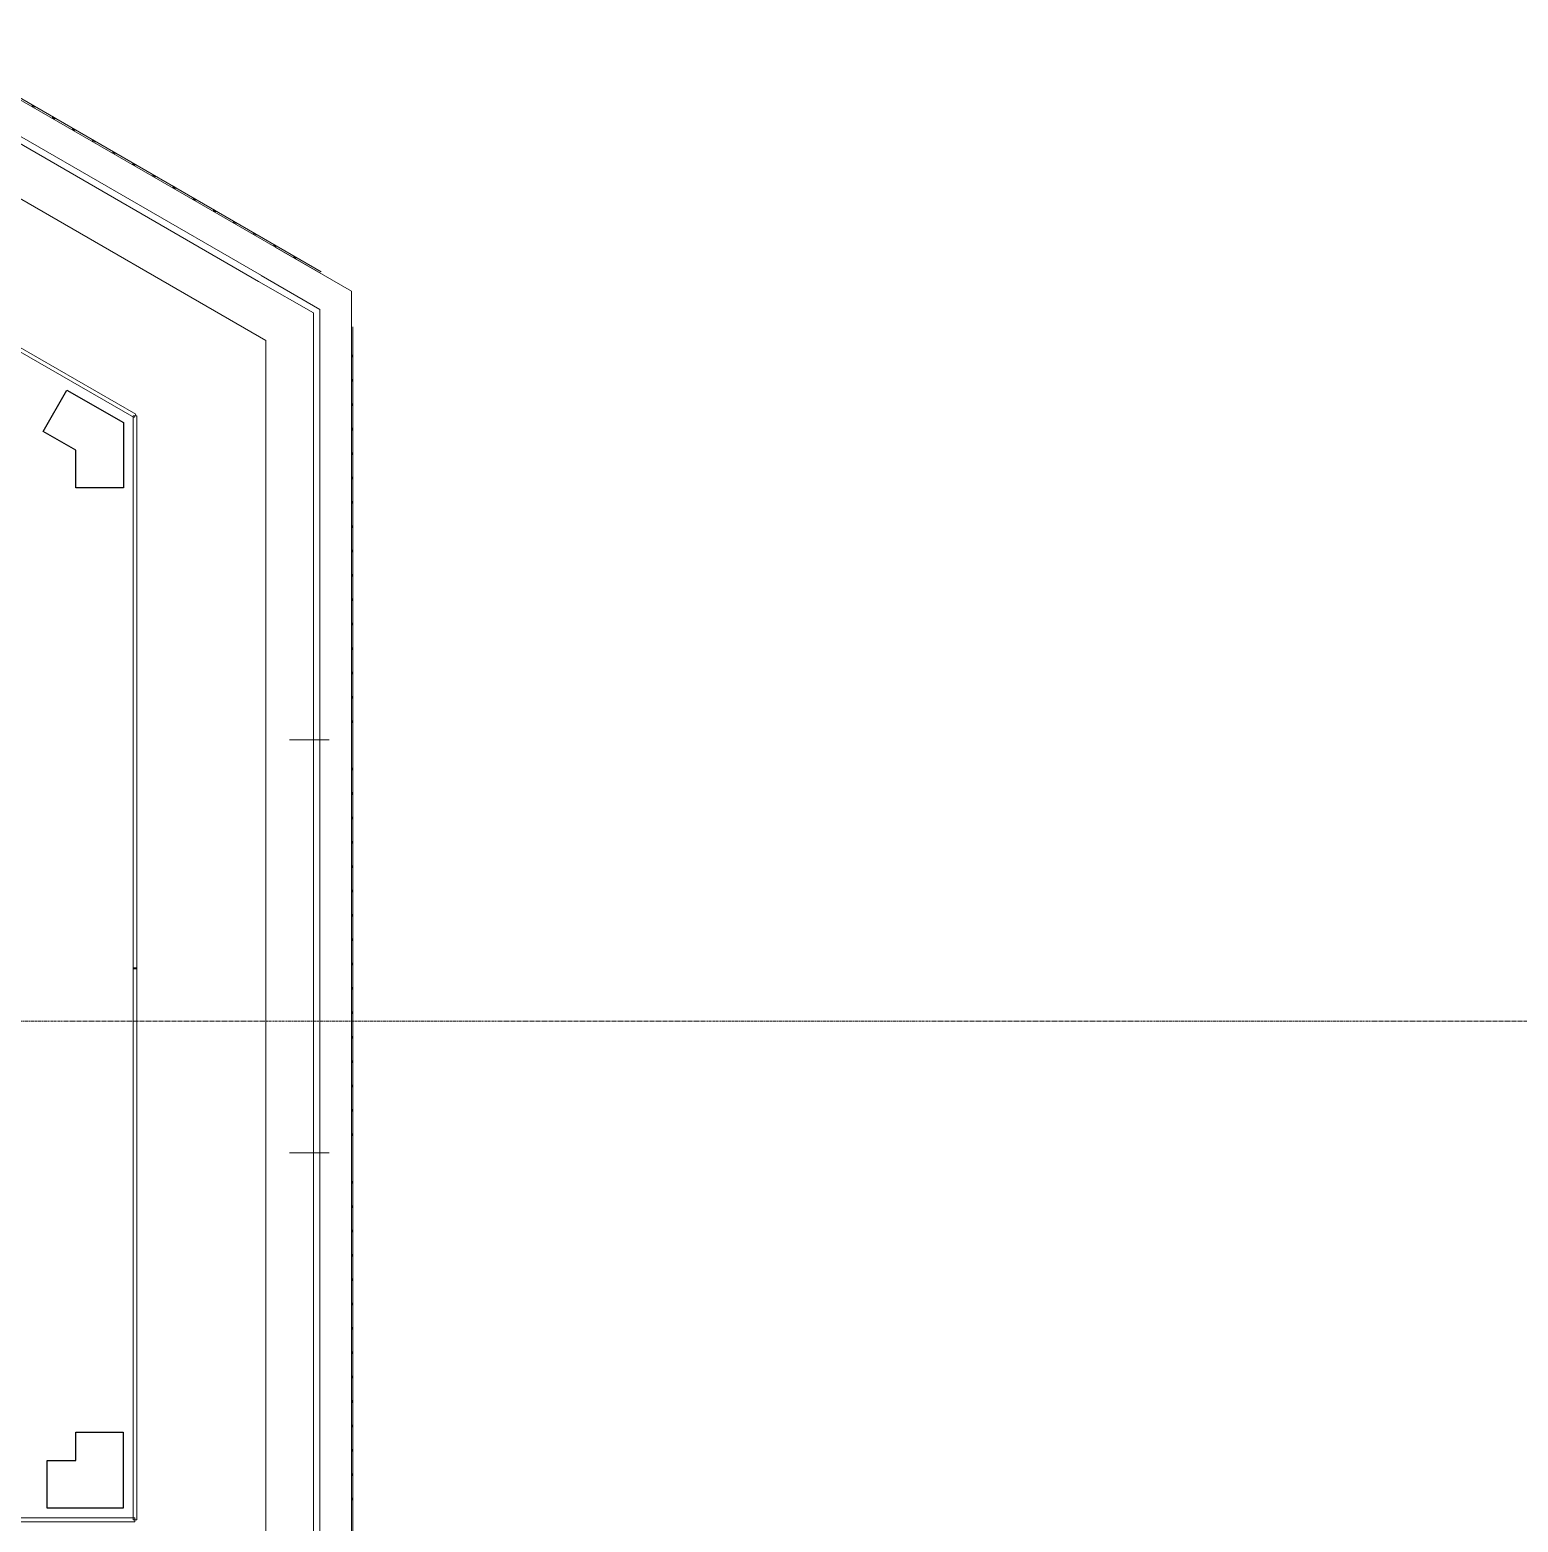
# Model space of a CAD drawing. Header units: millimetres. Extents: x 984 to 425800, y -34355 to 59419.
# Drawn here: x 356217 to 360915, y -17377 to -12666 of the extents above; entities that cross this region are included whole.
import ezdxf

# ---------------------------------------------------------------- set-up
doc = ezdxf.new("R2010")
doc.units = ezdxf.units.MM
doc.linetypes.add('DPA_Grid _ Level 100', pattern=[10, 5.5, -1.6, 1.3, -1.6])
for name, color, linetype, lineweight in [('A-COLS', 5, 'Continuous', 25), ('A-COLS-E', 1, 'Continuous', 9), ('A-DETL', 1, 'Continuous', 70), ('A-GENM', 1, 'Continuous', 9), ('A-GLAZ-CURT', 2, 'Continuous', 9), ('A-GLAZ-CWMG', 2, 'Continuous', 9), ('S-GRID', 251, 'Continuous', 9)]:
    doc.layers.add(name, color=color, linetype=linetype, lineweight=lineweight)

# ---------------------------------------------------------------- blocks, each defined once
blk = doc.blocks.new('System Panel - Entrance Glazed 12mm-11964370-4110-01 GROUND LEVEL - REFLECTED CEILING PLAN')
at = {"layer": 'A-GLAZ-CURT'}
for p, q in [((-870, -6), (-870, 6)), ((-870, 6), (870, 6)), ((870, 6), (870, -6)), ((870, -6), (-870, -6))]:
    blk.add_line(p, q, dxfattribs=at)
blk = doc.blocks.new('System Panel - Entrance Glazed 12mm-11964374-4110-01 GROUND LEVEL - REFLECTED CEILING PLAN')
at = {"layer": 'A-GLAZ-CURT'}
for p, q in [((-1.2, -6), (-1.2, 6)), ((-1.2, 6), (1.2, 6)), ((1.2, 6), (1.2, -6)), ((1.2, -6), (-1.2, -6))]:
    blk.add_line(p, q, dxfattribs=at)
blk = doc.blocks.new('DPA_CP_Entrance Louver Grill Vertical Z - Louver Grill Vertical Z-18398116-4110-01 GROUND LEVEL - REFLECTED CEILING PLAN')
at = {"layer": 'A-GLAZ-CURT'}
for p, q in [((-604, 200), (-602, 200)), ((602, 200), (604, 200)), ((652, 50), (652, 125)), ((652, 125), (652, 50)), ((652, 50), (652, 125)), ((652, 125), (652, 50)), ((652, 32.8), (652, 50)), ((652, 50), (652, 0))]:
    blk.add_line(p, q, dxfattribs=at)
blk = doc.blocks.new('DPA_CP_Entrance Louver Grill Vertical Z - Louver Grill Vertical Z-18398181-4110-01 GROUND LEVEL - REFLECTED CEILING PLAN')
at = {"layer": 'A-GLAZ-CURT'}
for p, q in [((698.5, -50), (698.5, 0)), ((698.5, 0), (698.5, -50)), ((698.5, -50), (698.5, -125)), ((698.5, -125), (698.5, -50)), ((698.5, -50), (698.5, -125)), ((698.5, -125), (698.5, -50)), ((-648.5, -200), (-650.5, -200)), ((650.5, -200), (648.5, -200))]:
    blk.add_line(p, q, dxfattribs=at)
blk = doc.blocks.new('System Panel - Entrance Glazed 12mm-11964371-4110-01 GROUND LEVEL - REFLECTED CEILING PLAN')
at = {"layer": 'A-GLAZ-CURT'}
for p, q in [((-944.6, -6), (-944.6, 6)), ((-944.6, 6), (662.5, 6)), ((662.5, -6), (-944.6, -6))]:
    blk.add_line(p, q, dxfattribs=at)
blk = doc.blocks.new('DPA_CP_Entrance Louver Grill Vertical Z - Louver Grill Vertical Z-V14-4110-01 GROUND LEVEL - REFLECTED CEILING PLAN')
at = {"layer": 'A-GLAZ-CURT'}
for p, q in [((-604, 200), (-602, 200)), ((602, 200), (604, 200)), ((-652, 50), (-652, 125)), ((-652, 125), (-652, 50)), ((-652, 50), (-652, 125)), ((-652, 125), (-652, 50)), ((652, 50), (652, 125)), ((652, 125), (652, 50)), ((652, 50), (652, 125)), ((652, 125), (652, 50)), ((-652, 50), (-652, 32.8)), ((-652, 0), (-652, 50)), ((652, 32.8), (652, 50)), ((652, 50), (652, 0))]:
    blk.add_line(p, q, dxfattribs=at)
blk = doc.blocks.new('GM_Louver Grill Vertical Z - Z Profile-12308811-4110-01 GROUND LEVEL - REFLECTED CEILING PLAN')
at = {"layer": 'A-GENM'}
for p, q in [((50, 75), (40, 75)), ((40, 75), (40, 73)), ((40, 73), (40, 75)), ((40, 75), (50, 75)), ((40, 73), (46.4, 73)), ((46.4, 73), (40, 73))]:
    blk.add_line(p, q, dxfattribs=at)
blk = doc.blocks.new('GM_Louver Grill Vertical Z - Z Profile-12047552-4110-01 GROUND LEVEL - REFLECTED CEILING PLAN')
at = {"layer": 'A-GENM'}
for p, q in [((46.4, -73), (40, -73)), ((40, -73), (40, -75)), ((40, -75), (40, -73)), ((40, -73), (46.4, -73)), ((40, -75), (50, -75)), ((50, -75), (40, -75)), ((50, -75), (46.8, -70)), ((46.8, -70), (50, -75))]:
    blk.add_line(p, q, dxfattribs=at)
blk = doc.blocks.new('GM_Louver Grill Vertical Z - Z Profile-V49-4110-01 GROUND LEVEL - REFLECTED CEILING PLAN')
at = {"layer": 'A-GENM'}
for p, q in [((46.4, -73), (40, -73)), ((40, -73), (40, -75)), ((40, -75), (40, -73)), ((40, -73), (46.4, -73)), ((40, -75), (49.4, -75)), ((50, -75), (40, -75)), ((50, -75), (46.8, -70)), ((46.8, -70), (50, -75))]:
    blk.add_line(p, q, dxfattribs=at)
blk = doc.blocks.new('System Panel - Entrance Glazed 12mm-11964369-4110-01 GROUND LEVEL - REFLECTED CEILING PLAN')
at = {"layer": 'A-GLAZ-CURT'}
for p, q in [((-816.7, -6), (-816.7, 6)), ((-816.7, 6), (616.7, 6)), ((616.7, -6), (-816.7, -6))]:
    blk.add_line(p, q, dxfattribs=at)
blk = doc.blocks.new('System Panel - Entrance Glazed 12mm-11964375-4110-01 GROUND LEVEL - REFLECTED CEILING PLAN')
at = {"layer": 'A-GLAZ-CURT'}
for p, q in [((-871.2, -6), (-871.2, 6)), ((-871.2, 6), (871.2, 6)), ((871.2, 6), (871.2, -6)), ((871.2, -6), (-871.2, -6))]:
    blk.add_line(p, q, dxfattribs=at)
blk = doc.blocks.new('Columns 1 - Columns 1-11975805-4110-01 GROUND LEVEL - REFLECTED CEILING PLAN')
at = {"layer": 'A-COLS'}
for p, q in [((-663971.6, -12183), (-663971.6, -12032.5)), ((-663971.6, -12032.5), (-663821.6, -12032.5)), ((-663821.6, -12032.5), (-663691.7, -12107.5)), ((-663691.7, -12107.5), (-663769.2, -12241.8)), ((-663871.1, -12183), (-663971.6, -12183)), ((-663769.2, -12241.8), (-663871.1, -12183)), ((-660838.8, -13933.6), (-660763.6, -13803.3)), ((-660763.6, -13803.3), (-660585.4, -13906.2)), ((-660735.9, -13993), (-660838.8, -13933.6)), ((-660585.4, -13906.2), (-660585.4, -14112)), ((-660735.9, -14112), (-660735.9, -13993)), ((-660585.4, -14112), (-660735.9, -14112)), ((-660735.9, -17092.9), (-660586.1, -17092.9)), ((-660735.9, -17182.9), (-660735.9, -17092.9)), ((-660586.1, -17092.9), (-660586.1, -17332.7)), ((-660825.9, -17332.7), (-660825.9, -17182.9)), ((-660825.9, -17182.9), (-660735.9, -17182.9)), ((-660586.1, -17332.7), (-660825.9, -17332.7))]:
    blk.add_line(p, q, dxfattribs=at)
blk = doc.blocks.new('Rectangular Mullion - Entrance Louver Top-17464713-4110-01 GROUND LEVEL - REFLECTED CEILING PLAN')
at = {"layer": 'A-GLAZ-CWMG'}
for p, q in [((-659963.4, -13434.4), (-661173.2, -12736)), ((-661173.2, -12736), (-659963.4, -13434.4)), ((-661233.2, -12839.9), (-660158.9, -13460.1)), ((-661233.2, -12839.9), (-660158.9, -13460.1)), ((-661223.2, -12822.6), (-660150.1, -13442.1)), ((-661223.2, -12822.6), (-660150.1, -13442.1)), ((-661308.2, -12969.8), (-660135.9, -13646.6)), ((-661308.2, -12969.8), (-660135.9, -13646.6))]:
    blk.add_line(p, q, dxfattribs=at)
blk = doc.blocks.new('Rectangular Mullion - Entrance Louver Top-15584284-4110-01 GROUND LEVEL - REFLECTED CEILING PLAN')
at = {"layer": 'A-GLAZ-CWMG'}
for p, q in [((-660135.9, -16211.2), (-660135.9, -14907.2)), ((-660135.9, -16211.2), (-660135.9, -14907.2)), ((-659985.9, -16211.2), (-659985.9, -14907.2)), ((-659985.9, -16211.2), (-659985.9, -14907.2)), ((-659965.9, -16211.2), (-659965.9, -14907.2)), ((-659965.9, -16211.2), (-659965.9, -14907.2)), ((-659865.9, -14907.2), (-659865.9, -16211.2)), ((-659865.9, -16211.2), (-659865.9, -14907.2))]:
    blk.add_line(p, q, dxfattribs=at)
blk = doc.blocks.new('Rectangular Mullion - Entrance Louver Top-15584286-4110-01 GROUND LEVEL - REFLECTED CEILING PLAN')
at = {"layer": 'A-GLAZ-CWMG'}
for p, q in [((-659865.9, -13603.3), (-659865.9, -14907.2)), ((-659865.9, -14907.2), (-659865.9, -13603.3)), ((-660135.9, -14907.2), (-660135.9, -13646.6)), ((-660135.9, -14907.2), (-660135.9, -13646.6)), ((-659985.9, -14907.2), (-659985.9, -13722.9)), ((-659985.9, -14907.2), (-659985.9, -13722.9)), ((-659965.9, -14907.2), (-659965.9, -13722.9)), ((-659965.9, -14907.2), (-659965.9, -13722.9))]:
    blk.add_line(p, q, dxfattribs=at)
blk = doc.blocks.new('DPA_CP_Entrance Louver Grill Vertical Z - Louver Grill Vertical Z-18399091-4110-01 GROUND LEVEL - REFLECTED CEILING PLAN')
at = {"layer": 'A-GLAZ-CURT'}
for p, q in [((652, 50), (652, 125)), ((652, 125), (652, 50)), ((652, 50), (652, 125)), ((652, 125), (652, 50)), ((652, 32.8), (652, 50)), ((652, 50), (652, 32.8))]:
    blk.add_line(p, q, dxfattribs=at)
blk = doc.blocks.new('DPA_CP_Entrance Louver Grill Vertical Z - Louver Grill Vertical Z-V114-4110-01 GROUND LEVEL - REFLECTED CEILING PLAN')
at = {"layer": 'A-GLAZ-CURT'}
for p, q in [((-652, 50), (-652, 125)), ((-652, 125), (-652, 50)), ((-652, 50), (-652, 125)), ((-652, 125), (-652, 50)), ((652, 50), (652, 125)), ((652, 125), (652, 50)), ((652, 50), (652, 125)), ((652, 125), (652, 50)), ((-652, 50), (-652, 32.8)), ((-652, 32.8), (-652, 50)), ((652, 32.8), (652, 50)), ((652, 50), (652, 32.8))]:
    blk.add_line(p, q, dxfattribs=at)
blk = doc.blocks.new('GM_Louver Grill Vertical Z - Z Profile-18333892-4110-01 GROUND LEVEL - REFLECTED CEILING PLAN')
at = {"layer": 'A-GENM'}
for p, q in [((50, 75), (40, 75)), ((40, 75), (50, 75))]:
    blk.add_line(p, q, dxfattribs=at)
blk = doc.blocks.new('Rectangular Mullion - 50x200-15584287-4110-01 GROUND LEVEL - REFLECTED CEILING PLAN')
at = {"layer": 'A-GLAZ-CWMG'}
blk.add_line((-659860.9, -14907.2), (-659860.9, -16211.2), dxfattribs=at)
blk.add_line((-659860.9, -14907.2), (-659860.9, -16211.2), dxfattribs=at)
blk = doc.blocks.new('Rectangular Mullion - 50x200-15584289-4110-01 GROUND LEVEL - REFLECTED CEILING PLAN')
at = {"layer": 'A-GLAZ-CWMG'}
blk.add_line((-659860.9, -13603.3), (-659860.9, -14907.2), dxfattribs=at)
blk.add_line((-659860.9, -13603.3), (-659860.9, -14907.2), dxfattribs=at)
blk = doc.blocks.new('GM_Louver Grill Vertical Z - Z Profile-18333959-4110-01 GROUND LEVEL - REFLECTED CEILING PLAN')
at = {"layer": 'A-GENM'}
for p, q in [((40, -75), (50, -75)), ((50, -75), (40, -75))]:
    blk.add_line(p, q, dxfattribs=at)
blk = doc.blocks.new('GM_Louver Grill Vertical Z - Z Profile-V118-4110-01 GROUND LEVEL - REFLECTED CEILING PLAN')
at = {"layer": 'A-GENM'}
for p, q in [((40, -75), (49.4, -75)), ((49.4, -75), (40, -75))]:
    blk.add_line(p, q, dxfattribs=at)
blk = doc.blocks.new('Rectangular Mullion - 50x200-17464716-4110-01 GROUND LEVEL - REFLECTED CEILING PLAN')
at = {"layer": 'A-GLAZ-CWMG'}
for p, q in [((-661170.7, -12731.7), (-659960.9, -13430.1)), ((-659960.9, -13430.1), (-661170.7, -12731.7))]:
    blk.add_line(p, q, dxfattribs=at)

msp = doc.modelspace()

# ---------------------------------------------------------------- linework, layer by layer
at = {"layer": 'A-DETL', "lineweight": 9}
for p, q in [((357232.3, -13490.7), (356992, -13352)), ((357112.3, -13560), (356939.2, -13460.1)), ((357132.3, -13548.5), (356948, -13442.1)), ((357232.3, -13722.9), (357232.3, -13490.7)), ((357112.3, -13722.9), (357112.3, -13560)), ((357132.3, -13722.9), (357132.3, -13548.5)), ((356873.3, -13595.3), (356962.3, -13646.6)), ((356962.3, -13646.6), (356962.3, -13722.9))]:
    msp.add_line(p, q, dxfattribs=at)
at = {"layer": 'S-GRID', "linetype": 'DPA_Grid _ Level 100'}
msp.add_line((413949.6, -15796), (59238.8, -15796), dxfattribs=at)

# ---------------------------------------------------------------- block references
at = {"layer": 'A-COLS-E'}
msp.add_blockref('Columns 1 - Columns 1-11975805-4110-01 GROUND LEVEL - REFLECTED CEILING PLAN', (1017098.2, 0), dxfattribs=at)
at = {"layer": 'A-GENM'}
for name, p, rotation in [('GM_Louver Grill Vertical Z - Z Profile-12047552-4110-01 GROUND LEVEL - REFLECTED CEILING PLAN', (356230.7, -12993.3), 149.9999999999995), ('GM_Louver Grill Vertical Z - Z Profile-18333959-4110-01 GROUND LEVEL - REFLECTED CEILING PLAN', (356230.7, -12993.3), 149.9999999999995), ('GM_Louver Grill Vertical Z - Z Profile-12047552-4110-01 GROUND LEVEL - REFLECTED CEILING PLAN', (356294.2, -13030), 149.9999999999995), ('GM_Louver Grill Vertical Z - Z Profile-18333959-4110-01 GROUND LEVEL - REFLECTED CEILING PLAN', (356294.2, -13030), 149.9999999999995), ('GM_Louver Grill Vertical Z - Z Profile-12047552-4110-01 GROUND LEVEL - REFLECTED CEILING PLAN', (356357.7, -13066.7), 149.9999999999995), ('GM_Louver Grill Vertical Z - Z Profile-18333959-4110-01 GROUND LEVEL - REFLECTED CEILING PLAN', (356357.7, -13066.7), 149.9999999999995), ('GM_Louver Grill Vertical Z - Z Profile-12047552-4110-01 GROUND LEVEL - REFLECTED CEILING PLAN', (356421.2, -13103.3), 149.9999999999995), ('GM_Louver Grill Vertical Z - Z Profile-18333959-4110-01 GROUND LEVEL - REFLECTED CEILING PLAN', (356421.2, -13103.3), 149.9999999999995), ('GM_Louver Grill Vertical Z - Z Profile-12047552-4110-01 GROUND LEVEL - REFLECTED CEILING PLAN', (356484.8, -13140), 149.9999999999995), ('GM_Louver Grill Vertical Z - Z Profile-18333959-4110-01 GROUND LEVEL - REFLECTED CEILING PLAN', (356484.8, -13140), 149.9999999999995), ('GM_Louver Grill Vertical Z - Z Profile-12047552-4110-01 GROUND LEVEL - REFLECTED CEILING PLAN', (356548.3, -13176.7), 149.9999999999995), ('GM_Louver Grill Vertical Z - Z Profile-18333959-4110-01 GROUND LEVEL - REFLECTED CEILING PLAN', (356548.3, -13176.7), 149.9999999999995), ('GM_Louver Grill Vertical Z - Z Profile-12047552-4110-01 GROUND LEVEL - REFLECTED CEILING PLAN', (356611.8, -13213.3), 149.9999999999995), ('GM_Louver Grill Vertical Z - Z Profile-18333959-4110-01 GROUND LEVEL - REFLECTED CEILING PLAN', (356611.8, -13213.3), 149.9999999999995), ('GM_Louver Grill Vertical Z - Z Profile-12047552-4110-01 GROUND LEVEL - REFLECTED CEILING PLAN', (356675.3, -13250), 149.9999999999995), ('GM_Louver Grill Vertical Z - Z Profile-18333959-4110-01 GROUND LEVEL - REFLECTED CEILING PLAN', (356675.3, -13250), 149.9999999999995), ('GM_Louver Grill Vertical Z - Z Profile-12047552-4110-01 GROUND LEVEL - REFLECTED CEILING PLAN', (356738.9, -13286.7), 149.9999999999995), ('GM_Louver Grill Vertical Z - Z Profile-18333959-4110-01 GROUND LEVEL - REFLECTED CEILING PLAN', (356738.9, -13286.7), 149.9999999999995), ('GM_Louver Grill Vertical Z - Z Profile-V49-4110-01 GROUND LEVEL - REFLECTED CEILING PLAN', (356802.4, -13323.4), 149.9999999999995), ('GM_Louver Grill Vertical Z - Z Profile-V118-4110-01 GROUND LEVEL - REFLECTED CEILING PLAN', (356802.4, -13323.4), 149.9999999999995), ('GM_Louver Grill Vertical Z - Z Profile-12047552-4110-01 GROUND LEVEL - REFLECTED CEILING PLAN', (356865.9, -13360), 149.9999999999995), ('GM_Louver Grill Vertical Z - Z Profile-18333959-4110-01 GROUND LEVEL - REFLECTED CEILING PLAN', (356865.9, -13360), 149.9999999999995), ('GM_Louver Grill Vertical Z - Z Profile-12047552-4110-01 GROUND LEVEL - REFLECTED CEILING PLAN', (356929.4, -13396.7), 149.9999999999995), ('GM_Louver Grill Vertical Z - Z Profile-18333959-4110-01 GROUND LEVEL - REFLECTED CEILING PLAN', (356929.4, -13396.7), 149.9999999999995), ('GM_Louver Grill Vertical Z - Z Profile-12047552-4110-01 GROUND LEVEL - REFLECTED CEILING PLAN', (356992.9, -13433.4), 149.9999999999995), ('GM_Louver Grill Vertical Z - Z Profile-18333959-4110-01 GROUND LEVEL - REFLECTED CEILING PLAN', (356992.9, -13433.4), 149.9999999999995), ('GM_Louver Grill Vertical Z - Z Profile-12047552-4110-01 GROUND LEVEL - REFLECTED CEILING PLAN', (357056.5, -13470.1), 149.9999999999995), ('GM_Louver Grill Vertical Z - Z Profile-18333959-4110-01 GROUND LEVEL - REFLECTED CEILING PLAN', (357056.5, -13470.1), 149.9999999999995), ('GM_Louver Grill Vertical Z - Z Profile-12308811-4110-01 GROUND LEVEL - REFLECTED CEILING PLAN', (357162.3, -13653.3), 269.9999999999996), ('GM_Louver Grill Vertical Z - Z Profile-18333892-4110-01 GROUND LEVEL - REFLECTED CEILING PLAN', (357162.3, -13653.3), 269.9999999999996), ('GM_Louver Grill Vertical Z - Z Profile-12308811-4110-01 GROUND LEVEL - REFLECTED CEILING PLAN', (357162.3, -13730.2), 269.9999999999996), ('GM_Louver Grill Vertical Z - Z Profile-18333892-4110-01 GROUND LEVEL - REFLECTED CEILING PLAN', (357162.3, -13730.2), 269.9999999999996), ('GM_Louver Grill Vertical Z - Z Profile-12308811-4110-01 GROUND LEVEL - REFLECTED CEILING PLAN', (357162.3, -13807.2), 269.9999999999996), ('GM_Louver Grill Vertical Z - Z Profile-18333892-4110-01 GROUND LEVEL - REFLECTED CEILING PLAN', (357162.3, -13807.2), 269.9999999999996), ('GM_Louver Grill Vertical Z - Z Profile-12308811-4110-01 GROUND LEVEL - REFLECTED CEILING PLAN', (357162.3, -13884.1), 269.9999999999996), ('GM_Louver Grill Vertical Z - Z Profile-18333892-4110-01 GROUND LEVEL - REFLECTED CEILING PLAN', (357162.3, -13884.1), 269.9999999999996), ('GM_Louver Grill Vertical Z - Z Profile-12308811-4110-01 GROUND LEVEL - REFLECTED CEILING PLAN', (357162.3, -13961), 269.9999999999996), ('GM_Louver Grill Vertical Z - Z Profile-18333892-4110-01 GROUND LEVEL - REFLECTED CEILING PLAN', (357162.3, -13961), 269.9999999999996), ('GM_Louver Grill Vertical Z - Z Profile-12308811-4110-01 GROUND LEVEL - REFLECTED CEILING PLAN', (357162.3, -14038), 269.9999999999996), ('GM_Louver Grill Vertical Z - Z Profile-18333892-4110-01 GROUND LEVEL - REFLECTED CEILING PLAN', (357162.3, -14038), 269.9999999999996), ('GM_Louver Grill Vertical Z - Z Profile-12308811-4110-01 GROUND LEVEL - REFLECTED CEILING PLAN', (357162.3, -14114.9), 269.9999999999996), ('GM_Louver Grill Vertical Z - Z Profile-18333892-4110-01 GROUND LEVEL - REFLECTED CEILING PLAN', (357162.3, -14114.9), 269.9999999999996), ('GM_Louver Grill Vertical Z - Z Profile-12308811-4110-01 GROUND LEVEL - REFLECTED CEILING PLAN', (357162.3, -14191.8), 269.9999999999996), ('GM_Louver Grill Vertical Z - Z Profile-18333892-4110-01 GROUND LEVEL - REFLECTED CEILING PLAN', (357162.3, -14191.8), 269.9999999999996), ('GM_Louver Grill Vertical Z - Z Profile-12308811-4110-01 GROUND LEVEL - REFLECTED CEILING PLAN', (357162.3, -14268.7), 269.9999999999996), ('GM_Louver Grill Vertical Z - Z Profile-18333892-4110-01 GROUND LEVEL - REFLECTED CEILING PLAN', (357162.3, -14268.7), 269.9999999999996), ('GM_Louver Grill Vertical Z - Z Profile-12308811-4110-01 GROUND LEVEL - REFLECTED CEILING PLAN', (357162.3, -14345.7), 269.9999999999996), ('GM_Louver Grill Vertical Z - Z Profile-18333892-4110-01 GROUND LEVEL - REFLECTED CEILING PLAN', (357162.3, -14345.7), 269.9999999999996), ('GM_Louver Grill Vertical Z - Z Profile-12308811-4110-01 GROUND LEVEL - REFLECTED CEILING PLAN', (357162.3, -14422.6), 269.9999999999996), ('GM_Louver Grill Vertical Z - Z Profile-18333892-4110-01 GROUND LEVEL - REFLECTED CEILING PLAN', (357162.3, -14422.6), 269.9999999999996), ('GM_Louver Grill Vertical Z - Z Profile-12308811-4110-01 GROUND LEVEL - REFLECTED CEILING PLAN', (357162.3, -14499.5), 269.9999999999996), ('GM_Louver Grill Vertical Z - Z Profile-18333892-4110-01 GROUND LEVEL - REFLECTED CEILING PLAN', (357162.3, -14499.5), 269.9999999999996), ('GM_Louver Grill Vertical Z - Z Profile-12308811-4110-01 GROUND LEVEL - REFLECTED CEILING PLAN', (357162.3, -14576.5), 269.9999999999996), ('GM_Louver Grill Vertical Z - Z Profile-18333892-4110-01 GROUND LEVEL - REFLECTED CEILING PLAN', (357162.3, -14576.5), 269.9999999999996), ('GM_Louver Grill Vertical Z - Z Profile-12308811-4110-01 GROUND LEVEL - REFLECTED CEILING PLAN', (357162.3, -14653.4), 269.9999999999996), ('GM_Louver Grill Vertical Z - Z Profile-18333892-4110-01 GROUND LEVEL - REFLECTED CEILING PLAN', (357162.3, -14653.4), 269.9999999999996), ('GM_Louver Grill Vertical Z - Z Profile-12308811-4110-01 GROUND LEVEL - REFLECTED CEILING PLAN', (357162.3, -14730.3), 269.9999999999996), ('GM_Louver Grill Vertical Z - Z Profile-18333892-4110-01 GROUND LEVEL - REFLECTED CEILING PLAN', (357162.3, -14730.3), 269.9999999999996), ('GM_Louver Grill Vertical Z - Z Profile-12308811-4110-01 GROUND LEVEL - REFLECTED CEILING PLAN', (357162.3, -14807.2), 269.9999999999996), ('GM_Louver Grill Vertical Z - Z Profile-18333892-4110-01 GROUND LEVEL - REFLECTED CEILING PLAN', (357162.3, -14807.2), 269.9999999999996), ('GM_Louver Grill Vertical Z - Z Profile-12308811-4110-01 GROUND LEVEL - REFLECTED CEILING PLAN', (357162.3, -14957.2), 269.9999999999996), ('GM_Louver Grill Vertical Z - Z Profile-18333892-4110-01 GROUND LEVEL - REFLECTED CEILING PLAN', (357162.3, -14957.2), 269.9999999999996), ('GM_Louver Grill Vertical Z - Z Profile-12308811-4110-01 GROUND LEVEL - REFLECTED CEILING PLAN', (357162.3, -15034.2), 269.9999999999996), ('GM_Louver Grill Vertical Z - Z Profile-18333892-4110-01 GROUND LEVEL - REFLECTED CEILING PLAN', (357162.3, -15034.2), 269.9999999999996), ('GM_Louver Grill Vertical Z - Z Profile-12308811-4110-01 GROUND LEVEL - REFLECTED CEILING PLAN', (357162.3, -15111.1), 269.9999999999996), ('GM_Louver Grill Vertical Z - Z Profile-18333892-4110-01 GROUND LEVEL - REFLECTED CEILING PLAN', (357162.3, -15111.1), 269.9999999999996), ('GM_Louver Grill Vertical Z - Z Profile-12308811-4110-01 GROUND LEVEL - REFLECTED CEILING PLAN', (357162.3, -15188), 269.9999999999996), ('GM_Louver Grill Vertical Z - Z Profile-18333892-4110-01 GROUND LEVEL - REFLECTED CEILING PLAN', (357162.3, -15188), 269.9999999999996), ('GM_Louver Grill Vertical Z - Z Profile-12308811-4110-01 GROUND LEVEL - REFLECTED CEILING PLAN', (357162.3, -15265), 269.9999999999996), ('GM_Louver Grill Vertical Z - Z Profile-18333892-4110-01 GROUND LEVEL - REFLECTED CEILING PLAN', (357162.3, -15265), 269.9999999999996), ('GM_Louver Grill Vertical Z - Z Profile-12308811-4110-01 GROUND LEVEL - REFLECTED CEILING PLAN', (357162.3, -15341.9), 269.9999999999996), ('GM_Louver Grill Vertical Z - Z Profile-18333892-4110-01 GROUND LEVEL - REFLECTED CEILING PLAN', (357162.3, -15341.9), 269.9999999999996), ('GM_Louver Grill Vertical Z - Z Profile-12308811-4110-01 GROUND LEVEL - REFLECTED CEILING PLAN', (357162.3, -15418.8), 269.9999999999996), ('GM_Louver Grill Vertical Z - Z Profile-18333892-4110-01 GROUND LEVEL - REFLECTED CEILING PLAN', (357162.3, -15418.8), 269.9999999999996), ('GM_Louver Grill Vertical Z - Z Profile-12308811-4110-01 GROUND LEVEL - REFLECTED CEILING PLAN', (357162.3, -15495.7), 269.9999999999996), ('GM_Louver Grill Vertical Z - Z Profile-18333892-4110-01 GROUND LEVEL - REFLECTED CEILING PLAN', (357162.3, -15495.7), 269.9999999999996), ('GM_Louver Grill Vertical Z - Z Profile-12308811-4110-01 GROUND LEVEL - REFLECTED CEILING PLAN', (357162.3, -15572.7), 269.9999999999996), ('GM_Louver Grill Vertical Z - Z Profile-18333892-4110-01 GROUND LEVEL - REFLECTED CEILING PLAN', (357162.3, -15572.7), 269.9999999999996), ('GM_Louver Grill Vertical Z - Z Profile-12308811-4110-01 GROUND LEVEL - REFLECTED CEILING PLAN', (357162.3, -15649.6), 269.9999999999996), ('GM_Louver Grill Vertical Z - Z Profile-18333892-4110-01 GROUND LEVEL - REFLECTED CEILING PLAN', (357162.3, -15649.6), 269.9999999999996), ('GM_Louver Grill Vertical Z - Z Profile-12308811-4110-01 GROUND LEVEL - REFLECTED CEILING PLAN', (357162.3, -15726.5), 269.9999999999996), ('GM_Louver Grill Vertical Z - Z Profile-18333892-4110-01 GROUND LEVEL - REFLECTED CEILING PLAN', (357162.3, -15726.5), 269.9999999999996), ('GM_Louver Grill Vertical Z - Z Profile-12308811-4110-01 GROUND LEVEL - REFLECTED CEILING PLAN', (357162.3, -15803.5), 269.9999999999996), ('GM_Louver Grill Vertical Z - Z Profile-18333892-4110-01 GROUND LEVEL - REFLECTED CEILING PLAN', (357162.3, -15803.5), 269.9999999999996), ('GM_Louver Grill Vertical Z - Z Profile-12308811-4110-01 GROUND LEVEL - REFLECTED CEILING PLAN', (357162.3, -15880.4), 269.9999999999996), ('GM_Louver Grill Vertical Z - Z Profile-18333892-4110-01 GROUND LEVEL - REFLECTED CEILING PLAN', (357162.3, -15880.4), 269.9999999999996), ('GM_Louver Grill Vertical Z - Z Profile-12308811-4110-01 GROUND LEVEL - REFLECTED CEILING PLAN', (357162.3, -15957.3), 269.9999999999996), ('GM_Louver Grill Vertical Z - Z Profile-18333892-4110-01 GROUND LEVEL - REFLECTED CEILING PLAN', (357162.3, -15957.3), 269.9999999999996), ('GM_Louver Grill Vertical Z - Z Profile-12308811-4110-01 GROUND LEVEL - REFLECTED CEILING PLAN', (357162.3, -16034.2), 269.9999999999996), ('GM_Louver Grill Vertical Z - Z Profile-18333892-4110-01 GROUND LEVEL - REFLECTED CEILING PLAN', (357162.3, -16034.2), 269.9999999999996), ('GM_Louver Grill Vertical Z - Z Profile-12308811-4110-01 GROUND LEVEL - REFLECTED CEILING PLAN', (357162.3, -16111.2), 269.9999999999996), ('GM_Louver Grill Vertical Z - Z Profile-18333892-4110-01 GROUND LEVEL - REFLECTED CEILING PLAN', (357162.3, -16111.2), 269.9999999999996), ('GM_Louver Grill Vertical Z - Z Profile-12308811-4110-01 GROUND LEVEL - REFLECTED CEILING PLAN', (357162.3, -16261.2), 269.9999999999996), ('GM_Louver Grill Vertical Z - Z Profile-18333892-4110-01 GROUND LEVEL - REFLECTED CEILING PLAN', (357162.3, -16261.2), 269.9999999999996), ('GM_Louver Grill Vertical Z - Z Profile-12308811-4110-01 GROUND LEVEL - REFLECTED CEILING PLAN', (357162.3, -16338.1), 269.9999999999996), ('GM_Louver Grill Vertical Z - Z Profile-18333892-4110-01 GROUND LEVEL - REFLECTED CEILING PLAN', (357162.3, -16338.1), 269.9999999999996), ('GM_Louver Grill Vertical Z - Z Profile-12308811-4110-01 GROUND LEVEL - REFLECTED CEILING PLAN', (357162.3, -16415), 269.9999999999996), ('GM_Louver Grill Vertical Z - Z Profile-18333892-4110-01 GROUND LEVEL - REFLECTED CEILING PLAN', (357162.3, -16415), 269.9999999999996), ('GM_Louver Grill Vertical Z - Z Profile-12308811-4110-01 GROUND LEVEL - REFLECTED CEILING PLAN', (357162.3, -16492), 269.9999999999996), ('GM_Louver Grill Vertical Z - Z Profile-18333892-4110-01 GROUND LEVEL - REFLECTED CEILING PLAN', (357162.3, -16492), 269.9999999999996), ('GM_Louver Grill Vertical Z - Z Profile-12308811-4110-01 GROUND LEVEL - REFLECTED CEILING PLAN', (357162.3, -16568.9), 269.9999999999996), ('GM_Louver Grill Vertical Z - Z Profile-18333892-4110-01 GROUND LEVEL - REFLECTED CEILING PLAN', (357162.3, -16568.9), 269.9999999999996), ('GM_Louver Grill Vertical Z - Z Profile-12308811-4110-01 GROUND LEVEL - REFLECTED CEILING PLAN', (357162.3, -16645.8), 269.9999999999996), ('GM_Louver Grill Vertical Z - Z Profile-18333892-4110-01 GROUND LEVEL - REFLECTED CEILING PLAN', (357162.3, -16645.8), 269.9999999999996), ('GM_Louver Grill Vertical Z - Z Profile-12308811-4110-01 GROUND LEVEL - REFLECTED CEILING PLAN', (357162.3, -16722.7), 269.9999999999996), ('GM_Louver Grill Vertical Z - Z Profile-18333892-4110-01 GROUND LEVEL - REFLECTED CEILING PLAN', (357162.3, -16722.7), 269.9999999999996), ('GM_Louver Grill Vertical Z - Z Profile-12308811-4110-01 GROUND LEVEL - REFLECTED CEILING PLAN', (357162.3, -16799.7), 269.9999999999996), ('GM_Louver Grill Vertical Z - Z Profile-18333892-4110-01 GROUND LEVEL - REFLECTED CEILING PLAN', (357162.3, -16799.7), 269.9999999999996), ('GM_Louver Grill Vertical Z - Z Profile-12308811-4110-01 GROUND LEVEL - REFLECTED CEILING PLAN', (357162.3, -16876.6), 269.9999999999996), ('GM_Louver Grill Vertical Z - Z Profile-18333892-4110-01 GROUND LEVEL - REFLECTED CEILING PLAN', (357162.3, -16876.6), 269.9999999999996), ('GM_Louver Grill Vertical Z - Z Profile-12308811-4110-01 GROUND LEVEL - REFLECTED CEILING PLAN', (357162.3, -16953.5), 269.9999999999996), ('GM_Louver Grill Vertical Z - Z Profile-18333892-4110-01 GROUND LEVEL - REFLECTED CEILING PLAN', (357162.3, -16953.5), 269.9999999999996), ('GM_Louver Grill Vertical Z - Z Profile-12308811-4110-01 GROUND LEVEL - REFLECTED CEILING PLAN', (357162.3, -17030.5), 269.9999999999996), ('GM_Louver Grill Vertical Z - Z Profile-18333892-4110-01 GROUND LEVEL - REFLECTED CEILING PLAN', (357162.3, -17030.5), 269.9999999999996), ('GM_Louver Grill Vertical Z - Z Profile-12308811-4110-01 GROUND LEVEL - REFLECTED CEILING PLAN', (357162.3, -17107.4), 269.9999999999996), ('GM_Louver Grill Vertical Z - Z Profile-18333892-4110-01 GROUND LEVEL - REFLECTED CEILING PLAN', (357162.3, -17107.4), 269.9999999999996), ('GM_Louver Grill Vertical Z - Z Profile-12308811-4110-01 GROUND LEVEL - REFLECTED CEILING PLAN', (357162.3, -17184.3), 269.9999999999996), ('GM_Louver Grill Vertical Z - Z Profile-18333892-4110-01 GROUND LEVEL - REFLECTED CEILING PLAN', (357162.3, -17184.3), 269.9999999999996), ('GM_Louver Grill Vertical Z - Z Profile-12308811-4110-01 GROUND LEVEL - REFLECTED CEILING PLAN', (357162.3, -17261.2), 269.9999999999996), ('GM_Louver Grill Vertical Z - Z Profile-18333892-4110-01 GROUND LEVEL - REFLECTED CEILING PLAN', (357162.3, -17261.2), 269.9999999999996)]:
    msp.add_blockref(name, p, dxfattribs=dict(at, rotation=rotation))
at = {"layer": 'A-GLAZ-CURT'}
for name, p, rotation in [('DPA_CP_Entrance Louver Grill Vertical Z - Louver Grill Vertical Z-18398181-4110-01 GROUND LEVEL - REFLECTED CEILING PLAN', (356432.4, -13254.1), 149.9999999999995), ('System Panel - Entrance Glazed 12mm-11964371-4110-01 GROUND LEVEL - REFLECTED CEILING PLAN', (355731.3, -13412.8), 150), ('DPA_CP_Entrance Louver Grill Vertical Z - Louver Grill Vertical Z-18398116-4110-01 GROUND LEVEL - REFLECTED CEILING PLAN', (357037.3, -14255.3), 269.9999999999996), ('System Panel - Entrance Glazed 12mm-11964375-4110-01 GROUND LEVEL - REFLECTED CEILING PLAN', (356549.3, -14756.3), 89.99999999999994), ('DPA_CP_Entrance Louver Grill Vertical Z - Louver Grill Vertical Z-V14-4110-01 GROUND LEVEL - REFLECTED CEILING PLAN', (357037.3, -15559.2), 269.9999999999996), ('DPA_CP_Entrance Louver Grill Vertical Z - Louver Grill Vertical Z-18399091-4110-01 GROUND LEVEL - REFLECTED CEILING PLAN', (357037.3, -14255.3), 269.9999999999996), ('DPA_CP_Entrance Louver Grill Vertical Z - Louver Grill Vertical Z-V114-4110-01 GROUND LEVEL - REFLECTED CEILING PLAN', (357037.3, -15559.2), 269.9999999999996), ('System Panel - Entrance Glazed 12mm-11964374-4110-01 GROUND LEVEL - REFLECTED CEILING PLAN', (356549.3, -15628.7), 89.99999999999994), ('System Panel - Entrance Glazed 12mm-11964370-4110-01 GROUND LEVEL - REFLECTED CEILING PLAN', (356549.3, -16499.9), 89.99999999999994), ('DPA_CP_Entrance Louver Grill Vertical Z - Louver Grill Vertical Z-V14-4110-01 GROUND LEVEL - REFLECTED CEILING PLAN', (357037.3, -16863.1), 269.9999999999996), ('DPA_CP_Entrance Louver Grill Vertical Z - Louver Grill Vertical Z-V114-4110-01 GROUND LEVEL - REFLECTED CEILING PLAN', (357037.3, -16863.1), 269.9999999999996), ('System Panel - Entrance Glazed 12mm-11964369-4110-01 GROUND LEVEL - REFLECTED CEILING PLAN', (355732.5, -17369.9), 180)]:
    msp.add_blockref(name, p, dxfattribs=dict(at, rotation=rotation))
at = {"layer": 'A-GLAZ-CWMG'}
for name, p in [('Rectangular Mullion - Entrance Louver Top-17464713-4110-01 GROUND LEVEL - REFLECTED CEILING PLAN', (1017098.2, 0)), ('Rectangular Mullion - 50x200-17464716-4110-01 GROUND LEVEL - REFLECTED CEILING PLAN', (1017098.2, 0)), ('Rectangular Mullion - Entrance Louver Top-15584286-4110-01 GROUND LEVEL - REFLECTED CEILING PLAN', (1017098.2, 0)), ('Rectangular Mullion - 50x200-15584289-4110-01 GROUND LEVEL - REFLECTED CEILING PLAN', (1017098.2, 0)), ('Rectangular Mullion - Entrance Louver Top-15584284-4110-01 GROUND LEVEL - REFLECTED CEILING PLAN', (1017098.2, 0)), ('Rectangular Mullion - 50x200-15584287-4110-01 GROUND LEVEL - REFLECTED CEILING PLAN', (1017098.2, 0)), ('Rectangular Mullion - Entrance Louver Top-15584284-4110-01 GROUND LEVEL - REFLECTED CEILING PLAN', (1017098.2, -1303.9)), ('Rectangular Mullion - 50x200-15584287-4110-01 GROUND LEVEL - REFLECTED CEILING PLAN', (1017098.2, -1303.9))]:
    msp.add_blockref(name, p, dxfattribs=at)

doc.saveas('drawing.dxf')
